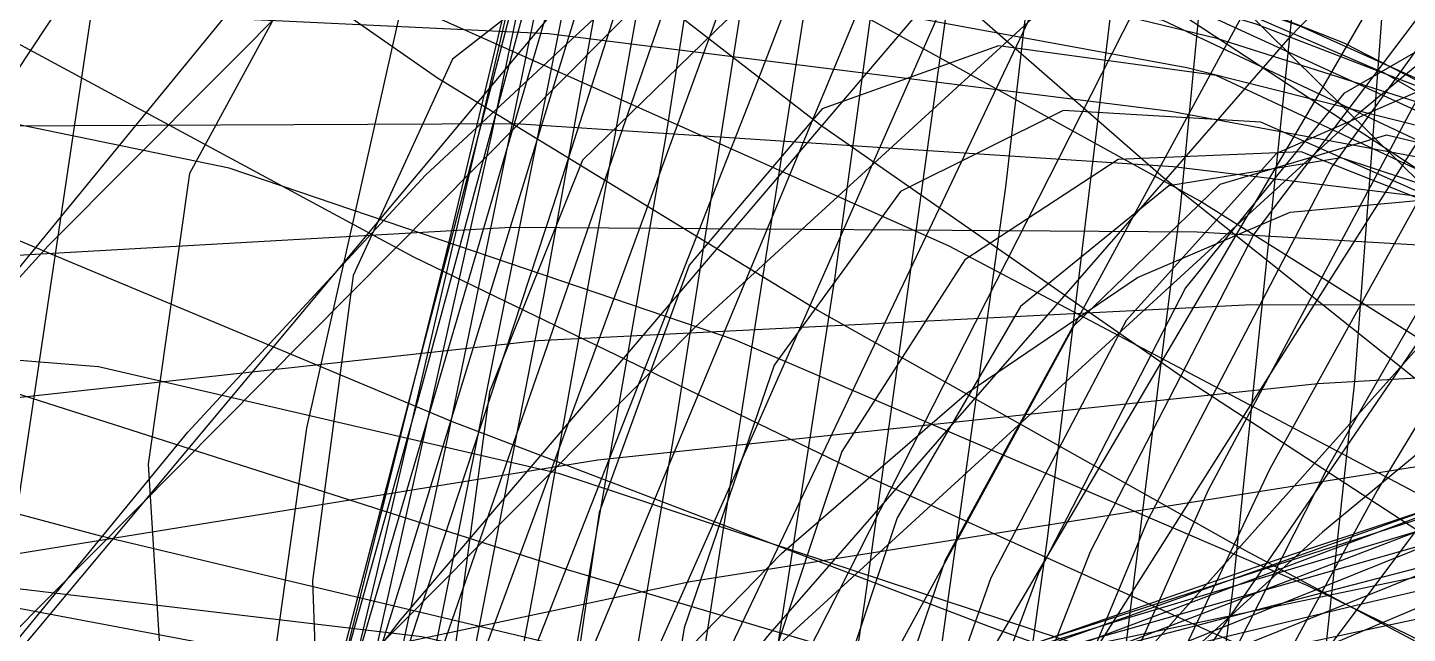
# Model space of a CAD drawing. Header units: metres. Extents: x 6 to 209, y 2 to 206.
# Drawn here: x 81.57 to 96.81, y 127.61 to 134.31 of the extents above; entities that cross this region are included whole.
import ezdxf

# ---------------------------------------------------------------- set-up
doc = ezdxf.new("R2010")
doc.units = ezdxf.units.M

msp = doc.modelspace()

# ---------------------------------------------------------------- linework, layer by layer
for points in [[(49.877, 179.262), (59.5963, 186.5542), (69.2255, 193.0405), (78.4413, 198.4687), (86.9445, 202.6122), (94.471, 205.2783), (100.8001, 206.3159), (105.7626, 205.6207), (109.2457, 203.1402), (111.1968, 198.8757), (111.6242, 192.8837), (110.5969, 185.274), (108.2405, 176.2073), (104.7324, 165.8906), (100.2946, 154.5702), (95.1848, 142.5249), (89.6866, 130.0566), (84.0981, 117.4809), (78.721, 105.1173), (73.8483, 93.2786)], [(48.7632, 177.8421), (58.6249, 185.1089), (68.4924, 191.6599), (78.0298, 197.2441), (86.9223, 201.6324), (94.8874, 204.6264), (101.6842, 206.065), (107.1218, 205.8318), (111.0655, 203.8587), (113.4415, 200.1299), (114.238, 194.6828), (113.5059, 187.6078), (111.3556, 179.0458), (107.9527, 169.1845), (103.5112, 158.2525), (98.2849, 146.5128), (92.5579, 134.254), (86.6333, 121.7817), (80.8216, 109.4084), (75.429, 97.444)], [(51.4634, 180.1982), (60.9198, 187.3876), (70.1968, 193.6878), (78.9875, 198.8504), (87.012, 202.6555), (94.0271, 204.9207), (99.8346, 205.5076), (104.2881, 204.3273), (107.2968, 201.3443), (108.829, 196.5782), (108.9121, 190.104), (107.6305, 182.0504), (105.1225, 172.5958), (101.5741, 161.9632), (97.2114, 150.4131), (92.2919, 138.2358), (87.0946, 125.7415), (81.9085, 113.2507), (77.0222, 101.0841)], [(48.2043, 176.0022), (58.0793, 183.1139), (68.0593, 189.6029), (77.8005, 195.2242), (86.9764, 199.7513), (95.2897, 202.9839), (102.482, 204.7555), (108.3429, 204.9404), (112.7171, 203.458), (115.5095, 200.2766), (116.6877, 195.4156), (116.283, 188.9455), (114.3883, 180.9862), (111.1543, 171.7042), (106.7832, 161.3073), (101.5212, 150.0388), (95.6482, 138.1694), (89.4677, 125.9896), (83.2952, 113.8), (77.4455, 101.9018)], [(44.3843, 172.9465), (53.4243, 180.6119), (62.5118, 187.5792), (71.3399, 193.5843), (79.6212, 198.3867), (87.0976, 201.7777), (93.549, 203.5883), (98.8008, 203.6958), (102.7294, 202.0283), (105.2662, 198.5683), (106.3989, 193.3538), (106.1718, 186.4778), (104.6828, 178.0854), (102.0796, 168.3704), (98.5532, 157.5683), (94.3303, 145.9498), (89.6645, 133.8118), (84.826, 121.4679), (80.0915, 109.2384), (75.7332, 97.4398)], [(48.2602, 173.8238), (58.0175, 180.6569), (67.9787, 186.9592), (77.7969, 192.4966), (87.1389, 197.0496), (95.6962, 200.4208), (103.1968, 202.4427), (109.4134, 202.9838), (114.1721, 201.9542), (117.3574, 199.3089), (118.9166, 195.0508), (118.8604, 189.231), (117.2624, 181.9484), (114.256, 173.3467), (110.0284, 163.6109), (104.8139, 152.9613), (98.8843, 141.6474), (92.539, 129.94), (86.0933, 118.1225), (79.8665, 106.4826), (74.1695, 95.3027)], [(46.9802, 173.0868), (55.6532, 180.4955), (64.2852, 187.1367), (72.5889, 192.7556), (80.2988, 197.1233), (87.1803, 200.0454), (93.0374, 201.369), (97.7192, 200.9889), (101.1249, 198.8515), (103.2065, 194.9576), (103.9699, 189.3625), (103.4737, 182.1756), (101.8267, 173.5566), (99.1829, 163.7109), (95.7349, 152.8833), (91.7067, 141.3501), (87.3443, 129.4103), (82.9066, 117.3761), (78.6546, 105.5627), (74.8417, 94.2778)], [(48.9636, 171.3978), (58.4769, 177.8421), (68.289, 183.8423), (78.0551, 189.1796), (87.4398, 193.6459), (96.1286, 197.0512), (103.8392, 199.231), (110.3312, 200.0526), (115.4145, 199.4198), (118.9552, 197.2775), (120.8808, 193.6143), (121.1816, 188.4636), (119.9109, 181.9035), (117.1825, 174.0551), (113.1661, 165.0788), (108.0807, 155.1706), (102.1859, 144.5553), (95.7724, 133.4805), (89.1509, 122.2085), (82.6401, 111.0085), (76.5547, 100.1478)], [(49.8107, 172.8174), (58.0427, 179.8755), (66.1554, 186.1074), (73.8832, 191.2708), (80.9837, 195.1517), (87.2466, 197.5722), (92.5001, 198.3974), (96.6166, 197.5407), (99.517, 194.9668), (101.1723, 190.6941), (101.6043, 184.7945), (100.8838, 177.3913), (99.1274, 168.6561), (96.4925, 158.8028), (93.1705, 148.0816), (89.3796, 136.7704), (85.3557, 125.1662), (81.3434, 113.5752), (77.5863, 102.3033)], [(50.317, 168.8171), (59.4708, 174.7815), (69.0111, 180.3802), (78.6, 185.4128), (87.9047, 189.6866), (96.6093, 193.0233), (104.4259, 195.2654), (111.1044, 196.2827), (116.4417, 195.9768), (120.2881, 194.2857), (122.5527, 191.1866), (123.2059, 186.6971), (122.2805, 180.8764), (119.8697, 173.823), (116.1234, 165.6734), (111.2425, 156.5974), (105.4709, 146.7938), (99.0867, 136.4843), (92.3912, 125.9068), (85.6979, 115.308), (79.3208, 104.9361), (73.5621, 95.0327)], [(45.0834, 164.9166), (52.7511, 172.1771), (60.4919, 178.8136), (68.0463, 184.5767), (75.1713, 189.2392), (81.6484, 192.604), (87.2912, 194.5114), (91.9515, 194.8454), (95.524, 193.538), (97.9495, 190.5719), (99.2162, 185.9821), (99.3595, 179.855), (98.4597, 172.3259), (96.6388, 163.5751), (94.0548, 153.8222), (90.8955, 143.319), (87.3708, 132.3415), (83.7047, 121.1809), (80.1259, 110.1344), (76.8594, 99.4949)], [(44.3765, 160.6321), (52.2918, 166.1702), (60.9871, 171.5871), (70.1465, 176.7053), (79.4433, 181.3459), (88.5522, 185.3346), (97.1602, 188.5079), (104.9781, 190.7193), (111.7504, 191.8446), (117.2644, 191.7871), (121.3573, 190.4811), (123.9222, 187.8956), (124.9109, 184.0355), (124.336, 178.9426), (122.2696, 172.695), (118.8406, 165.4054), (114.2298, 157.218), (108.6623, 148.3046), (102.4002, 138.8595), (95.7315, 129.094), (88.9602, 119.2296), (82.3946, 109.4918), (76.3359, 100.1028)], [(48.461, 164.3908), (55.6884, 171.2344), (62.9124, 177.4032), (69.8943, 182.6628), (76.4138, 186.8024), (82.2757, 189.6432), (87.3169, 191.0444), (91.4115, 190.9088), (94.4746, 189.1866), (96.4652, 185.8777), (97.3863, 181.0319), (97.2847, 174.7482), (96.2479, 167.1717), (94.4009, 158.4887), (91.9004, 148.9216), (88.9284, 138.7209), (85.6853, 128.158), (82.3815, 117.5154), (79.2293, 107.0784), (76.4344, 97.125)], [(45.1382, 156.8096), (51.7531, 163.6868), (58.5278, 170.0835), (65.2333, 175.7634), (71.6518, 180.508), (77.5848, 184.124), (82.8592, 186.4508), (87.3338, 187.3664), (90.9031, 186.792), (93.501, 184.695), (95.1022, 181.091), (95.7226, 176.0432), (95.4181, 169.6612), (94.2815, 162.0975), (92.4388, 153.5426), (90.0439, 144.2191), (87.272, 134.3745), (84.3127, 124.2728), (81.3627, 114.1866), (78.6178, 104.3875), (76.265, 95.1374)], [(47.4984, 158.6178), (54.8299, 163.5364), (62.9884, 168.3636), (71.6763, 172.9465), (80.5821, 177.1291), (89.3918, 180.7576), (97.7997, 183.6861), (105.5195, 185.7819), (112.2943, 186.9303), (117.9054, 187.0394), (122.1802, 186.0436), (124.9981, 183.9067), (126.2944, 180.6237), (126.0626, 176.2221), (124.3541, 170.7615), (121.2762, 164.3326), (116.988, 157.0548), (111.6943, 149.0734), (105.6377, 140.555), (99.0902, 131.6832), (92.3421, 122.6526), (85.6923, 113.6636), (79.4361, 104.9158), (73.8551, 96.6026)], [(48.6199, 156.4197), (54.8656, 162.8931), (61.1974, 168.837), (67.4044, 174.0294), (73.2886, 178.2676), (78.6719, 181.3759), (83.4019, 183.2116), (87.3572, 183.6707), (90.4507, 182.6915), (92.6328, 180.2577), (93.8921, 176.3988), (94.2553, 171.1901), (93.7855, 164.75), (92.5793, 157.2368), (90.7626, 148.8435), (88.4851, 139.7914), (85.9149, 130.3235), (83.2308, 120.6958), (80.6159, 111.1696), (78.25, 102.0024)], [(46.166, 149.6005), (51.8373, 156.0315), (57.7327, 162.1107), (63.6507, 167.6164), (69.397, 172.3406), (74.7919, 176.0964), (79.6758, 178.7243), (83.915, 180.0989), (87.4056, 180.1327), (90.0773, 178.7804), (91.8945, 176.0402), (92.858, 171.9544), (93.0035, 166.6088), (92.3999, 160.1296), (91.1466, 152.6797), (89.3683, 144.4536), (87.211, 135.671), (84.8349, 126.5694), (82.4089, 117.3968), (80.1033, 108.4033), (78.0833, 99.8329)], [(49.3141, 149.6144), (54.7389, 155.7305), (60.3192, 161.4426), (65.8671, 166.5402), (71.2035, 170.8284), (76.1646, 174.1346), (80.6076, 176.3148), (84.415, 177.2593), (87.4987, 176.8961), (89.8025, 175.1947), (91.3038, 172.1667), (92.0133, 167.8663), (91.9747, 162.3887), (91.2618, 155.8673), (89.9759, 148.4691), (88.2409, 140.3901), (86.1986, 131.8479), (84.0026, 123.0756), (81.8124, 114.3134), (79.7871, 105.8013), (78.0786, 97.7707)], [(47.1506, 143.6783), (52.0907, 149.7611), (57.3071, 155.5995), (62.619, 160.9833), (67.8502, 165.7119), (72.8347, 169.6023), (77.4229, 172.4947), (81.4861, 174.2593), (84.9214, 174.8004), (87.6543, 174.0607), (89.6411, 172.0231), (90.8702, 168.7118), (91.3615, 164.1922), (91.1655, 158.5687), (90.3607, 151.9815), (89.05, 144.6022), (87.3567, 136.6283), (85.4192, 128.2767), (83.3855, 119.7767), (81.407, 111.3621), (79.6329, 103.2642)], [(49.6633, 144.1963), (54.5024, 150.1033), (59.5562, 155.7083), (64.6523, 160.8075), (69.624, 165.2087), (74.3165, 168.739), (78.5922, 171.2503), (82.3349, 172.6253), (85.4539, 172.7816), (87.8868, 171.6749), (89.6011, 169.3012), (90.595, 165.6967), (90.8967, 160.9378), (90.5633, 155.1382), (89.6774, 148.4453), (88.3443, 141.0361), (86.6871, 133.1107), (84.8417, 124.8864), (82.9517, 116.5902), (81.1619, 108.4514), (79.6133, 100.6941)], [(47.3557, 138.9786), (51.8082, 144.9105), (56.5882, 150.6876), (61.5276, 156.1037), (66.4605, 160.96), (71.2281, 165.0713), (75.685, 168.2732), (79.7036, 170.4281), (83.1783, 171.4301), (86.0296, 171.2089), (88.2055, 169.733), (89.6837, 167.0107), (90.4716, 163.0907), (90.6052, 158.0602), (90.1479, 152.0428), (89.1871, 145.1944), (87.8305, 137.6979), (86.2021, 129.7578), (84.4363, 121.5933), (82.6735, 113.4306), (81.0534, 105.4961), (79.7101, 98.0088)], [(49.1636, 139.9419), (53.6516, 145.8479), (58.413, 151.5359), (63.2829, 156.8012), (68.1001, 161.4481), (72.7122, 165.2973), (76.9815, 168.1921), (80.7891, 170.0039), (84.039, 170.6378), (86.6611, 170.0351), (88.6135, 168.1768), (89.8833, 165.0838), (90.4865, 160.8172), (90.4671, 155.4761), (89.8948, 149.1947), (88.8619, 142.1382), (87.4797, 134.4972), (85.8735, 126.4818), (84.1775, 118.3143), (82.5297, 110.2223), (81.0661, 102.4307)], [(49.13, 137.7278), (53.5803, 143.9016), (58.3189, 149.8614), (63.1822, 155.3928), (68.0094, 160.2906), (72.6487, 164.3664), (76.9621, 167.4552), (80.8303, 169.4214), (84.1567, 170.1641), (86.8703, 169.6207), (88.9278, 167.7695), (90.3149, 164.631), (91.0459, 160.2676), (91.1631, 154.7814), (90.7344, 148.3116), (89.8504, 141.03), (88.6204, 133.135), (87.168, 124.8455), (85.6258, 116.3937), (84.1303, 108.0172), (82.816, 99.9513)], [(50.5105, 139.1887), (55.0996, 145.4362), (59.9279, 151.3948), (64.8311, 156.8483), (69.65, 161.5922), (74.2359, 165.4414), (78.4557, 168.2372), (82.1967, 169.8524), (85.3696, 170.1966), (87.912, 169.2198), (89.7898, 166.9138), (90.9979, 163.3139), (91.5601, 158.4973), (91.5273, 152.581), (90.9754, 145.7184), (90.0019, 138.0942), (88.7216, 129.9181), (87.262, 121.4185), (85.7578, 112.8346), (84.3458, 104.4083), (83.159, 96.3766)], [(50.7283, 141.0973), (55.2826, 147.0102), (60.0596, 152.6389), (64.8963, 157.7788), (69.6353, 162.2369), (74.1295, 165.8385), (78.2475, 168.4339), (81.8784, 169.9035), (84.9346, 170.1626), (87.3553, 169.1646), (89.1078, 166.9028), (90.1882, 163.4114), (90.6212, 158.7645), (90.4588, 153.0736), (89.7773, 146.485), (88.6745, 139.174), (87.2656, 131.3402), (85.678, 123.2003), (84.0464, 114.9813), (82.5074, 106.913), (81.1938, 99.2202)], [(47.7605, 134.2362), (52.1131, 140.6566), (56.819, 146.935), (61.7134, 152.8476), (66.6322, 158.1777), (71.4185, 162.7233), (75.9279, 166.3045), (80.0331, 168.7701), (83.6284, 170.0031), (86.6329, 169.9248), (88.993, 168.4987), (90.6843, 165.7313), (91.7111, 161.6728), (92.1063, 156.4155), (91.9295, 150.0912), (91.2641, 142.8669), (90.2139, 134.9394), (88.8984, 126.5287), (87.448, 117.871), (85.999, 109.2111), (84.6871, 100.7934)], [(47.8556, 136.3511), (52.1612, 142.4312), (56.8033, 148.3686), (61.619, 153.9516), (66.4467, 158.9753), (71.1316, 163.2487), (75.5312, 166.6019), (79.5205, 168.8918), (82.9955, 170.0081), (85.877, 169.8766), (88.1128, 168.4628), (89.6794, 165.7734), (90.5821, 161.8563), (90.8542, 156.7991), (90.5557, 150.7271), (89.7699, 143.7988), (88.6005, 136.2012), (87.1666, 128.1432), (85.5985, 119.8492), (84.0317, 111.5517), (82.6018, 103.4831)], [(49.5483, 135.5672), (54.0319, 142.0305), (58.8165, 148.2759), (63.7369, 154.0788), (68.6312, 159.2244), (73.3463, 163.5155), (77.7431, 166.7796), (81.7013, 168.875), (85.1234, 169.6963), (87.9376, 169.1783), (90.0999, 167.2988), (91.5954, 164.0793), (92.438, 159.5853), (92.6696, 153.9238), (92.3576, 147.2403), (91.5923, 139.7143), (90.4826, 131.5528), (89.1517, 122.9843), (87.7318, 114.2506), (86.3586, 105.5991), (85.1662, 97.2746)], [(47.6127, 130.2767), (51.7683, 136.7674), (56.3323, 143.1919), (61.142, 149.323), (66.0342, 154.9384), (70.8509, 159.8282), (75.4444, 163.8026), (79.6829, 166.6988), (83.4543, 168.387), (86.6704, 168.7753), (89.2691, 167.8128), (91.2165, 165.4924), (92.5075, 161.8509), (93.1652, 156.9682), (93.2396, 150.9651), (92.8054, 143.9993), (91.9583, 136.2602), (90.8109, 127.963), (89.4885, 119.3413), (88.123, 110.6395), (86.8485, 102.1046)], [(50.2353, 131.2954), (54.466, 137.725), (59.046, 144.0139), (63.8149, 149.9378), (68.6137, 155.28), (73.2903, 159.8386), (77.7046, 163.4345), (81.7335, 165.9172), (85.2748, 167.1708), (88.2505, 167.1181), (90.609, 165.7237), (92.3264, 162.9955), (93.4073, 158.9851), (93.8833, 153.7856), (93.8117, 147.5298), (93.2729, 140.3849), (92.3664, 132.5475), (91.2069, 124.2375), (89.9193, 115.6899), (88.6339, 107.1478), (87.4804, 98.854)], [(130.6572, 103.0721), (133.9563, 115.4328), (136.6947, 126.9842), (138.6619, 137.4227), (139.6786, 146.4812), (139.6038, 153.9376), (138.3407, 159.6221), (135.8411, 163.422), (132.1075, 165.2847), (127.1943, 165.2194), (121.2062, 163.2954), (114.2952, 159.6391), (106.6554, 154.4295), (98.517, 147.8905), (90.1382, 140.2834), (81.7962, 131.8968), (73.7778, 123.0363), (66.3691, 114.0139), (59.8454, 105.1364), (54.4613, 96.6953)], [(49.622, 125.8125), (53.4148, 132.0641), (57.6487, 138.3237), (62.1703, 144.3718), (66.8239, 149.9908), (71.4573, 154.9731), (75.9266, 159.1288), (80.1012, 162.2918), (83.8686, 164.3265), (87.1375, 165.1327), (89.8408, 164.649), (91.9379, 162.8555), (93.4149, 159.7751), (94.2853, 155.4723), (94.5883, 150.0521), (94.3871, 143.656), (93.7659, 136.4578), (92.8261, 128.6576), (91.6823, 120.4757), (90.457, 112.1446), (89.2762, 103.9016)], [(126.2418, 97.9956), (128.5128, 110.0191), (130.4584, 121.4975), (131.8938, 132.1118), (132.6542, 141.571), (132.6025, 149.6221), (131.6341, 156.0579), (129.6826, 160.7242), (126.7226, 163.5242), (122.7716, 164.4218), (117.8903, 163.4419), (112.1813, 160.6695), (105.786, 156.246), (98.8802, 150.3641), (91.6687, 143.2603), (84.378, 135.2066), (77.249, 126.5007), (70.5284, 117.4552), (64.46, 108.3863), (59.2762, 99.6033)], [(50.0772, 120.5424), (53.3454, 126.4372), (57.1293, 132.4772), (61.2866, 138.4534), (65.6694, 144.1545), (70.1296, 149.3735), (74.5238, 153.9162), (78.7188, 157.607), (82.5954, 160.2963), (86.0529, 161.8651), (89.0119, 162.2299), (91.417, 161.3457), (93.2381, 159.2079), (94.471, 155.8527), (95.1371, 151.356), (95.2818, 145.8314), (94.9723, 139.4262), (94.2947, 132.3167), (93.3502, 124.7025), (92.2506, 116.7995), (91.1139, 108.8332), (90.0593, 101.0309)], [(128.0578, 93.8263), (131.6411, 105.9996), (134.8238, 117.6071), (137.3842, 128.342), (139.1253, 137.9265), (139.8832, 146.1205), (139.5334, 152.7292), (137.9964, 157.609), (135.2409, 160.672), (131.2862, 161.888), (126.2015, 161.285), (120.1043, 158.9471), (113.1571, 155.0118), (105.5613, 149.6635), (97.5514, 143.1273), (89.3859, 135.6602), (81.3392, 127.5421), (73.6915, 119.0656), (66.7189, 110.5253), (60.684, 102.208)], [(124.8635, 94.3016), (126.9708, 105.7069), (128.8372, 116.7066), (130.2863, 126.9928), (131.1586, 136.2807), (131.3174, 144.3182), (130.6549, 150.894), (129.0974, 155.8446), (126.6081, 159.0594), (123.1899, 160.4844), (118.8862, 160.1233), (113.7793, 158.0371), (107.9894, 154.3418), (101.67, 149.2033), (95.0035, 142.832), (88.195, 135.4749), (81.4653, 127.4062), (75.0436, 118.9181), (69.1591, 110.3102), (64.0332, 101.8787)], [(49.6898, 110.7714), (51.6898, 115.7081), (54.3735, 121.086), (57.6259, 126.7267), (61.319, 132.4379), (65.3168, 138.0204), (69.4796, 143.2749), (73.6692, 148.0095), (77.754, 152.0459), (81.6129, 155.2266), (85.1397, 157.4198), (88.2465, 158.5248), (90.8667, 158.4754), (92.9562, 157.2426), (94.4954, 154.8358), (95.4886, 151.3026), (95.9637, 146.7278), (95.9706, 141.2301), (95.5785, 134.9588), (94.8732, 128.0883), (93.953, 120.813), (92.9249, 113.3401), (91.8998, 105.8833), (90.9883, 98.6553)], [(128.9832, 96.9794), (132.4735, 108.3842), (135.499, 119.1542), (137.851, 129.0088), (139.3478, 137.6973), (139.842, 145.0073), (139.2263, 150.7713), (137.4386, 154.8712), (134.4641, 157.2423), (130.3373, 157.8744), (125.1407, 156.8118), (119.0029, 154.1505), (112.0939, 150.0347), (104.62, 144.6512), (96.8165, 138.222), (88.9397, 130.9963), (81.2576, 123.2417), (74.0411, 115.2343), (67.5539, 107.2489), (62.0432, 99.5495)], [(125.4774, 101.7704), (127.2312, 112.1527), (128.6553, 121.967), (129.5974, 130.9394), (129.9243, 138.8233), (129.5278, 145.4077), (128.329, 150.5239), (126.2827, 154.0514), (123.3793, 155.9212), (119.6461, 156.1183), (115.1472, 154.6813), (109.9818, 151.7013), (104.2816, 147.3179), (98.2063, 141.7142), (91.9385, 135.1101), (85.6777, 127.7541), (79.6336, 119.9151), (74.0183, 111.8718), (69.0396, 103.9035)], [(81.0766, 149.3452), (84.5471, 151.991), (87.6828, 153.6875), (90.4094, 154.3526), (92.6727, 153.9373), (94.44, 152.4275), (95.7009, 149.8446), (96.467, 146.2454), (96.7713, 141.7197), (96.6658, 136.3879), (96.2198, 130.3968), (95.5162, 123.9147), (94.6483, 117.1261), (93.7158, 110.2251), (92.8205, 103.409)], [(129.7803, 99.6472), (133.1381, 110.2218), (135.9759, 120.1107), (138.0994, 129.0603), (139.3433, 136.8477), (139.5769, 143.2878), (138.7105, 148.239), (136.6984, 151.6074), (133.5418, 153.3493), (129.2888, 153.4721), (124.0336, 152.033), (117.9132, 149.137), (111.1034, 144.9318), (103.8125, 139.6029), (96.2743, 133.3663), (88.7399, 126.4603), (81.4692, 119.1375), (74.7214, 111.6554), (68.7457, 104.2672)], [(124.0468, 98.329), (125.6631, 107.988), (127.0295, 117.2147), (128.0029, 125.75), (128.456, 133.3567), (128.2822, 139.8281), (127.4005, 144.9947), (125.7593, 148.7294), (123.3389, 150.952), (120.1528, 151.6312), (116.2483, 150.786), (111.7056, 148.484), (106.635, 144.8392), (101.174, 140.0077), (95.4828, 134.1817), (89.7391, 127.5828), (84.1316, 120.4541), (78.8541, 113.0512), (74.0983, 105.6332), (70.0473, 98.4538)], [(130.4356, 101.8317), (133.6329, 111.5545), (136.2635, 120.5575), (138.1486, 128.6139), (139.1391, 135.5278), (139.1214, 141.1401), (138.0224, 145.3336), (135.8125, 148.0362), (132.507, 149.2227), (128.1664, 148.9153), (122.8948, 147.1815), (116.8358, 144.1318), (110.1688, 139.9149), (103.102, 134.7123), (95.866, 128.7313), (88.705, 122.1975), (81.8687, 115.3468), (75.6036, 108.4167), (70.1436, 101.6385)], [(122.8349, 110.5052), (119.2465, 113.5407), (115.2208, 116.7026), (110.9105, 119.9412), (106.4783, 123.2055), (102.0918, 126.4442), (97.9166, 129.6075), (94.1111, 132.6475), (90.8202, 135.5201), (88.1705, 138.1853), (86.2653, 140.6086), (85.1814, 142.7612), (84.9655, 144.6209), (85.6333, 146.1717), (87.1681, 147.4047), (89.5219, 148.3173), (92.6167, 148.9131), (96.3472, 149.2015), (100.5845, 149.1968), (105.1809, 148.9178), (109.9747, 148.3865), (114.796, 147.6276), (119.4729, 146.6672), (123.8377, 145.5322)], [(127.4821, 103.3693), (122.838, 111.5493), (118.2129, 119.5377), (113.66, 127.0453), (109.232, 133.8), (104.98, 139.5558), (100.9527, 144.1022), (97.1955, 147.2711), (93.7497, 148.9435), (90.6518, 149.0536), (87.9329, 147.5911), (85.6185, 144.602), (83.7276, 140.1866), (82.2733, 134.4968), (81.2621, 127.73), (80.6946, 120.1228), (80.5652, 111.9426), (80.8629, 103.4777)], [(124.0167, 107.8988), (120.8804, 111.1176), (117.2783, 114.5136), (113.353, 118.0264), (109.2585, 121.5933), (105.1554, 125.1503), (101.2041, 128.6344), (97.56, 131.9852), (94.3669, 135.1459), (91.7526, 138.0655), (89.8235, 140.6996), (88.6612, 143.0113), (88.3194, 144.9725), (88.8217, 146.5637), (90.1608, 147.7747), (92.2985, 148.6042), (95.1671, 149.0595), (98.6718, 149.156), (102.6937, 148.9161), (107.0942, 148.3684), (111.7198, 147.5462), (116.4075, 146.4863), (120.9905, 145.2277), (125.3044, 143.81)], [(128.7212, 99.9084), (124.6321, 107.8821), (120.5396, 115.7682), (116.4828, 123.2862), (112.5011, 130.1683), (108.6335, 136.1686), (104.9183, 141.072), (101.3926, 144.7022), (98.0918, 146.9276), (95.0489, 147.6662), (92.2943, 146.8886), (89.8551, 144.6193), (87.755, 140.9357), (86.0139, 135.9657), (84.6475, 129.8829), (83.6673, 122.9009), (83.0803, 115.2656), (82.8892, 107.2466), (83.0924, 99.1278)], [(122.6847, 95.4599), (124.1475, 104.3256), (125.4307, 112.8815), (126.4022, 120.8857), (126.942, 128.1143), (126.9475, 134.3681), (126.3377, 139.4801), (125.0568, 143.3206), (123.0773, 145.8011), (120.4015, 146.8778), (117.0618, 146.5522), (113.1208, 144.8711), (108.6695, 141.9245), (103.8241, 137.8425), (98.7231, 132.7902), (93.5222, 126.962), (88.3893, 120.5741), (83.4988, 113.8576), (79.0254, 107.0493), (75.1378, 100.3842)], [(124.8992, 100.3019), (124.8303, 107.9802), (124.4097, 115.5728), (123.6442, 122.8105), (122.543, 129.4359), (121.1176, 135.2128), (119.3812, 139.9347), (117.349, 143.4317), (115.038, 145.5772), (112.4669, 146.2922), (109.6559, 145.5482), (106.6268, 143.3683), (103.4029, 139.8266), (100.0089, 135.0456), (96.4711, 129.1918), (92.817, 122.4703), (89.0754, 115.1171), (85.2764, 107.3913), (81.4509, 99.5654)], [(122.9328, 98.8898), (122.6765, 106.1149), (122.0862, 113.3313), (121.1782, 120.2831), (119.971, 126.723), (118.4843, 132.4204), (116.7386, 137.1704), (114.755, 140.8008), (112.5545, 143.1784), (110.158, 144.2136), (107.5859, 143.864), (104.8579, 142.1358), (101.9934, 139.0839), (99.011, 134.8099), (95.9289, 129.4588), (92.7651, 123.2139), (89.5374, 116.2902), (86.2637, 108.9275), (82.9624, 101.3813)], [(135.3879, 102.5711), (127.7304, 108.7248), (119.9592, 115.0415), (112.2409, 121.2488), (104.7411, 127.0788), (97.6192, 132.2777), (91.0241, 136.6157), (85.0892, 139.8952), (79.9294, 141.958), (75.6368, 142.6918), (72.279, 142.0338), (69.8971, 139.9738), (68.5046, 136.5542), (68.0881, 131.8693), (68.6076, 126.0618), (69.999, 119.3179), (72.1762, 111.861), (75.0345, 103.9437)], [(131.1793, 102.9457), (130.0006, 105.1158), (127.9521, 107.5059), (125.1103, 110.0861), (121.5803, 112.8237), (117.4917, 115.6827), (112.9944, 118.6255), (108.2527, 121.6131), (103.44, 124.6061), (98.7324, 127.5657), (94.3023, 130.4544), (90.3122, 133.2363), (86.9093, 135.8785), (84.2195, 138.351), (82.3437, 140.6276), (81.3535, 142.6861)], [(121.1915, 97.6092), (120.7696, 104.3683), (120.025, 111.1863), (118.9827, 117.8219), (117.6696, 124.0387), (116.1134, 129.6139), (114.3418, 134.3462), (112.3819, 138.063), (110.2595, 140.6267), (107.9983, 141.9394), (105.6202, 141.9468), (103.1443, 140.6402), (100.5875, 138.0571), (97.9639, 134.2794), (95.2858, 129.4316), (92.5631, 123.6758), (89.8046, 117.2063), (87.0177, 110.2431), (84.2095, 103.0237)], [(119.1943, 102.7594), (118.3093, 109.181), (117.1393, 115.493), (115.7192, 121.471), (114.0842, 126.9005), (112.2691, 131.585), (110.3072, 135.353), (108.2293, 138.0642), (106.0632, 139.6142), (103.8327, 139.939), (101.5579, 139.0167), (99.2544, 136.869), (96.9337, 133.5605), (94.6032, 129.1961), (92.267, 123.9182), (89.9262, 117.9012), (87.5793, 111.3459), (85.2239, 104.4721), (82.8567, 97.5116)], [(145.7762, 139.1963), (140.2735, 139.6505), (133.37, 139.0317), (125.2276, 137.446), (116.0475, 135.0377), (106.0641, 131.9833), (95.5374, 128.484), (84.7443, 124.7585), (73.9699, 121.0336), (63.4983, 117.5358), (53.6032, 114.4822), (44.5392, 112.0724)], [(145.8473, 139.6361), (139.0654, 139.4683), (130.901, 138.265), (121.5547, 136.1617), (111.2647, 133.329), (100.2996, 129.966), (88.9493, 126.2926), (77.5155, 122.5404), (66.3024, 118.9436), (55.6064, 115.73), (45.7067, 113.1121)], [(139.6894, 100.9749), (132.1611, 106.2548), (124.4015, 111.85), (116.5836, 117.5095), (108.8824, 122.9805), (101.4699, 128.0175), (94.5096, 132.3917), (88.152, 135.8996), (82.5295, 138.3702), (77.7532, 139.6719), (73.909, 139.7174), (71.0556, 138.4666), (69.2233, 135.929), (68.4128, 132.1632), (68.5963, 127.275), (69.7189, 121.4142), (71.7003, 114.7689), (74.4389, 107.5594), (77.8148, 100.0302)], [(144.7494, 139.475), (136.6686, 138.7137), (127.2589, 136.9834), (116.7595, 134.4464), (105.4447, 131.2966), (93.6151, 127.752), (81.5871, 124.0458), (69.6834, 120.4173), (58.2222, 117.1023), (47.5065, 114.3242)], [(144.755, 138.1988), (140.4701, 139.2742), (134.7958, 139.2659), (127.8566, 138.2501), (119.8173, 136.3427), (110.8776, 133.6948), (101.2657, 130.4858), (91.2313, 126.9168), (81.037, 123.2027), (70.9502, 119.5634), (61.2344, 116.2158), (52.1406, 113.3645), (43.8993, 111.1948)], [(143.0443, 136.7158), (139.887, 138.3898), (135.3744, 138.9927), (129.5966, 138.5711), (122.6832, 137.2121), (114.7999, 135.0396), (106.1433, 132.2091), (96.9342, 128.9012), (87.411, 125.3151), (77.8216, 121.6602), (68.4156, 118.1482), (59.4365, 114.9849), (51.1134, 112.3621)], [(142.3326, 138.7131), (132.9858, 137.421), (122.4021, 135.2549), (110.8583, 132.4002), (98.6619, 129.0696), (86.1414, 125.4943), (73.6354, 121.9149), (61.4815, 118.5723), (50.0054, 115.6973)], [(141.923, 113.9915), (137.6692, 116.1358), (132.1799, 118.0873), (125.6202, 119.8619), (118.1918, 121.4863), (110.1269, 122.9958), (101.6797, 124.4325), (93.1182, 125.8428), (84.7145, 127.2755), (76.7357, 128.7783), (69.4348, 130.396), (63.0417, 132.1676), (57.7553, 134.1241), (53.7369, 136.2866), (51.1044, 138.6644)], [(132.8298, 103.1583), (132.0829, 105.2026), (130.3748, 107.4243), (127.7654, 109.8), (124.3466, 112.3046), (120.2392, 114.9119), (115.5885, 117.5945), (110.5593, 120.325), (105.3299, 123.0756), (100.0859, 125.8191), (95.0139, 128.5292), (90.2944, 131.1801), (86.0954, 133.748), (82.567, 136.21), (79.8353, 138.5452)], [(128.1095, 103.6599), (132.8095, 110.2803), (136.6682, 116.5675), (139.5243, 122.3227), (141.2448, 127.373), (141.7297, 131.5772), (140.916, 134.8306), (138.7803, 137.068), (135.34, 138.2658), (130.653, 138.4419), (124.8164, 137.655), (117.9635, 136.0013), (110.2599, 133.6112), (101.8978, 130.643), (93.0904, 127.2777), (84.0647, 123.7111), (75.0544, 120.1465), (66.2923, 116.7867), (58.0029, 113.8263), (50.395, 111.4439)], [(80.7006, 126.6235), (83.3389, 129.8378), (85.9618, 132.6757), (88.4897, 135.0299), (90.8509, 136.8081), (92.9842, 137.936), (94.8404, 138.3601), (96.3842, 138.0497), (97.5946, 136.9981), (98.4658, 135.2225), (99.0066, 132.7641), (99.24, 129.6863), (99.2016, 126.0728), (98.938, 122.0245), (98.5049, 117.6566), (97.9644, 113.0942), (97.3827, 108.4685), (96.8268, 103.912)], [(147.6795, 138.2015), (138.5386, 137.4029), (128.0175, 135.6776), (116.3914, 133.1989), (103.971, 130.1703), (91.0928, 126.817), (78.1077, 123.3772), (65.3699, 120.0924), (53.2248, 117.1976), (41.9981, 114.9123)], [(122.8282, 100.4642), (127.6573, 106.9165), (131.8038, 113.1808), (135.1022, 119.0528), (137.4094, 124.349), (138.6106, 128.9128), (138.6234, 132.62), (137.401, 135.3823), (134.9342, 137.1504), (131.2522, 137.9153), (126.4221, 137.7079), (120.547, 136.5972), (113.7629, 134.688), (106.2343, 132.1155), (98.1496, 129.0408), (89.7142, 125.6441), (81.1449, 122.1178), (72.662, 118.6588), (64.4831, 115.4615), (56.8156, 112.7093), (49.8502, 110.5686)], [(118.0239, 101.2956), (117.0088, 107.3433), (115.7146, 113.3455), (114.1832, 119.0891), (112.4574, 124.3682), (110.5788, 128.9915), (108.5873, 132.7894), (106.5191, 135.6199), (104.4065, 137.3736), (102.2767, 137.9782), (100.1513, 137.4005), (98.0462, 135.6484), (95.9713, 132.7705), (93.9311, 128.8546), (91.9249, 124.0246), (89.9478, 118.4366), (87.9911, 112.2734), (86.0436, 105.7381), (84.0929, 99.0474)], [(123.0151, 103.5315), (127.372, 109.7213), (131.0245, 115.657), (133.8227, 121.147), (135.6397, 126.0218), (136.3767, 130.14), (135.9668, 133.3925), (134.3773, 135.7063), (131.6115, 137.0469), (127.7094, 137.4184), (122.7458, 136.8635), (116.8291, 135.4613), (110.0977, 133.3237), (102.7156, 130.591), (94.8673, 127.4266), (86.752, 124.01), (78.5771, 120.5306), (70.5517, 117.1798), (62.8799, 114.1436), (55.7541, 111.596), (49.3493, 109.6916)], [(143.7116, 136.8766), (133.4134, 135.6505), (121.8703, 133.621), (109.3919, 130.9788), (96.318, 127.9392), (83.0076, 124.7332), (69.827, 121.5988), (57.1383, 118.7708), (45.2864, 116.472)], [(118.9253, 100.0799), (123.4384, 106.1604), (127.3803, 112.1227), (130.5956, 117.7692), (132.948, 122.9196), (134.3248, 127.4171), (134.6412, 131.1336), (133.8439, 133.9741), (131.9127, 135.8795), (128.8626, 136.8287), (124.7426, 136.8385), (119.6354, 135.9627), (113.6545, 134.2896), (106.9407, 131.9386), (99.6582, 129.0552), (91.9888, 125.8053), (84.1268, 122.3687), (76.2722, 118.9323), (68.6246, 115.6829), (61.3768, 112.7998), (54.7087, 110.4482), (48.7817, 108.7724)], [(143.5278, 100.5294), (136.3019, 104.8379), (128.724, 109.5808), (120.9685, 114.5338), (113.2156, 119.4656), (105.6459, 124.1462), (98.4345, 128.3553), (91.7462, 131.8912), (85.7298, 134.5778), (80.5137, 136.2714), (76.2027, 136.8664), (72.8739, 136.2992), (70.5756, 134.5505), (69.3255, 131.6469), (69.1108, 127.6595), (69.8891, 122.7019), (71.5904, 116.9264), (74.1197, 110.5187), (77.3609, 103.6914)], [(141.1119, 100.8035), (138.2998, 104.5334), (134.5053, 108.5591), (129.8833, 112.7673), (124.6125, 117.031), (118.8897, 121.2132), (112.9218, 125.1722), (106.9188, 128.7664), (101.0866, 131.8594), (95.6193, 134.3248), (90.6927, 136.051), (86.4583, 136.9454), (83.038, 136.9381), (80.5202, 135.9846), (78.9569, 134.0679), (78.3626, 131.1998), (78.7136, 127.4208), (79.9498, 122.7993), (81.9772, 117.43), (84.6717, 111.4311), (87.8839, 104.9407), (91.445, 98.1128)], [(143.6141, 103.0703), (140.7937, 106.581), (136.8887, 110.3469), (132.0577, 114.269), (126.487, 118.2352), (120.3848, 122.1232), (113.9726, 125.8051), (107.4783, 129.1519), (101.1273, 132.0378), (95.1349, 134.3451), (89.6988, 135.9684), (84.9919, 136.8182), (81.1569, 136.8253), (78.3011, 135.9428), (76.493, 134.1487), (75.7603, 131.4473), (76.0891, 127.8693), (77.4252, 123.4716), (79.6759, 118.3359), (82.7142, 112.5666), (86.3836, 106.2878), (90.504, 99.6397)], [(135.5717, 102.8353), (131.9387, 107.0919), (127.5744, 111.5422), (122.6476, 116.0459), (117.3415, 120.4541), (111.8467, 124.6141), (106.3542, 128.375), (101.0494, 131.5928), (96.105, 134.1361), (91.675, 135.8908), (87.8901, 136.7639), (84.8526, 136.6881), (82.6336, 135.6234), (81.2707, 133.5601), (80.7671, 130.5187), (81.0919, 126.5502), (82.1818, 121.7347), (83.9438, 116.1793), (86.2591, 110.0145), (88.9879, 103.3906)], [(147.2136, 102.6044), (145.7449, 105.6293), (142.9724, 108.9203), (139.0171, 112.4089), (134.0381, 116.0117), (128.2267, 119.6326), (121.7996, 123.1661), (114.991, 126.5007), (108.0438, 129.5229), (101.2018, 132.1209), (94.7002, 134.189), (88.7579, 135.6312), (83.5695, 136.3652), (79.2988, 136.3251), (76.0732, 135.4647), (73.9791, 133.7596), (73.0595, 131.2081), (73.3129, 127.8326), (74.6931, 123.6791), (77.1119, 118.8162), (80.4421, 113.3338), (84.5229, 107.3406), (89.1655, 100.9608)], [(132.7019, 101.5187), (129.27, 105.9699), (125.198, 110.6121), (120.6429, 115.2944), (115.7731, 119.8584), (110.7615, 124.1433), (105.7801, 127.9921), (100.9935, 131.2569), (96.5532, 133.8044), (92.5928, 135.5206), (89.223, 136.3156), (86.5283, 136.1265), (84.5645, 134.9205), (83.3568, 132.696), (82.8995, 129.4834), (83.1568, 125.3444), (84.0645, 120.3703), (85.5328, 114.6793), (87.4502, 108.4129), (89.6879, 101.7315)], [(117.3175, 99.9763), (116.1779, 105.6885), (114.7579, 111.4113), (113.1065, 116.942), (111.2735, 122.0826), (109.3079, 126.647), (107.2561, 130.4674), (105.1607, 133.4008), (103.0589, 135.3336), (100.982, 136.1861), (98.9544, 135.9155), (96.9933, 134.5175), (95.1084, 132.0265), (93.3024, 128.5147), (91.5713, 124.0898), (89.9053, 118.8912), (88.2894, 113.0855), (86.7053, 106.8605), (85.1322, 100.419)], [(148.3059, 135.8159), (138.3948, 135.1299), (127.1097, 133.6092), (114.7539, 131.4278), (101.6655, 128.787), (88.2066, 125.9068), (74.7513, 123.0168), (61.6731, 120.3472), (49.3328, 118.1194)], [(129.7895, 100.5915), (126.5862, 105.1982), (122.8263, 109.9817), (118.6543, 114.7828), (114.2229, 119.4362), (109.6875, 123.7759), (105.2009, 127.6418), (100.9075, 130.8849), (96.9391, 133.3727), (93.4096, 134.9945), (90.412, 135.6652), (88.0149, 135.3288), (86.2606, 133.9605), (85.1643, 131.5682), (84.7137, 128.1924), (84.8702, 123.9053), (85.5707, 118.8087), (86.7302, 113.0307), (88.246, 106.7218), (90.0012, 100.0503)], [(148.5366, 102.7967), (148.7143, 105.4802), (147.436, 108.3843), (144.7699, 111.468), (140.8306, 114.6762), (135.7745, 117.9408), (129.7946, 121.1828), (123.1129, 124.3148), (115.9728, 127.2436), (108.6302, 129.8736), (101.3442, 132.11), (94.3683, 133.8623), (87.9411, 135.0474), (82.278, 135.5929), (77.564, 135.4402), (73.9466, 134.5468), (71.5316, 132.8882), (70.3789, 130.4597), (70.5011, 127.2768), (71.8631, 123.3759), (74.3837, 118.8131), (77.9388, 113.6637), (82.3662, 108.02), (87.4719, 101.9888)], [(126.9366, 100.0416), (123.9765, 104.7673), (120.5345, 109.6465), (116.7418, 114.5138), (112.7356, 119.1993), (108.6541, 123.5346), (104.6316, 127.3587), (100.7938, 130.5239), (97.254, 132.9012), (94.1086, 134.3848), (91.4345, 134.8965), (89.2867, 134.3883), (87.6963, 132.8445), (86.6705, 130.283), (86.1926, 126.7543), (86.2228, 122.3406), (86.7007, 117.1533), (87.5475, 111.3291), (88.6699, 105.026), (89.9637, 98.418)], [(115.8536, 104.2234), (114.3007, 109.7084), (112.5148, 115.0599), (110.5532, 120.0868), (108.4722, 124.6072), (106.3257, 128.4551), (104.1628, 131.4862), (102.027, 133.5831), (99.9545, 134.6596), (97.9734, 134.6641), (96.1033, 133.5812), (94.3549, 131.433), (92.7301, 128.2777), (91.2228, 124.2086), (89.8191, 119.3504), (88.4992, 113.8552), (87.2381, 107.8973), (86.0073, 101.6674)], [(142.2846, 117.0597), (137.2286, 119.984), (131.1618, 122.8307), (124.3084, 125.5313), (116.9171, 128.0121), (109.2533, 130.1974), (101.5886, 132.0114), (94.1918, 133.3813), (87.3192, 134.2401), (81.2054, 134.5286), (76.0553, 134.1984), (72.0368, 133.2138), (69.275, 131.5534), (67.8481, 129.2119), (67.7846, 126.2005), (69.0626, 122.5473), (71.6108, 118.2975), (75.3115, 113.5121), (80.0046, 108.2671), (85.4941, 102.6512)], [(134.6598, 103.1984), (134.4255, 105.2121), (133.1369, 107.3548), (130.8345, 109.6062), (127.5946, 111.9466), (123.5267, 114.3568), (118.7694, 116.8185), (113.4859, 119.3147), (107.8581, 121.8288), (102.0805, 124.3457), (96.353, 126.8509), (90.8738, 129.3307), (85.8329, 131.7719), (81.4051, 134.1616)], [(124.2431, 99.8426), (121.5291, 104.6583), (118.398, 109.5974), (114.9678, 114.4901), (111.3607, 119.164), (107.6985, 123.4498), (104.0984, 127.188), (100.6692, 130.2339), (97.5072, 132.4634), (94.6934, 133.7775), (92.291, 134.1056), (90.3432, 133.4088), (88.8724, 131.6812), (87.8797, 128.9504), (87.3454, 125.277), (87.2305, 120.7528), (87.478, 115.4978), (88.0165, 109.6561), (88.7621, 103.3918)], [(146.7047, 101.2234), (139.9424, 104.5211), (132.71, 108.3353), (125.1786, 112.4725), (117.5291, 116.7275), (109.9461, 120.8914), (102.6128, 124.7591), (95.7046, 128.1376), (89.3841, 130.8526), (83.7956, 132.7559), (79.0613, 133.7306), (75.2768, 133.6955), (72.5091, 132.6087), (70.7941, 130.4692), (70.1365, 127.3171), (70.5094, 123.2326), (71.8562, 118.333), (74.0927, 112.7693), (77.1105, 106.7204), (80.7807, 100.3873)], [(116.0541, 102.951), (114.3556, 108.2447), (112.415, 113.457), (110.2976, 118.4025), (108.0678, 122.9024), (105.7874, 126.7918), (103.5134, 129.9246), (101.2962, 132.1796), (99.178, 133.4643), (97.192, 133.7189), (95.3612, 132.9181), (93.6983, 131.0724), (92.2057, 128.2279), (90.8757, 124.4648), (89.6918, 119.8949), (88.6294, 114.6578), (87.6577, 108.9161), (86.741, 102.8501)], [(121.8029, 99.9603), (119.3281, 104.8485), (116.4905, 109.8253), (113.3957, 114.7178), (110.1517, 119.3521), (106.8654, 123.5598), (103.6385, 127.1836), (100.5643, 130.0832), (97.7247, 132.1408), (95.1873, 133.2644), (93.0035, 133.3923), (91.207, 132.4949), (89.8132, 130.5762), (88.819, 127.6739), (88.2034, 123.8583), (87.9289, 119.2302), (87.9432, 113.9175), (88.1819, 108.0712), (88.5713, 101.8603)], [(143.3515, 119.4549), (138.3748, 122.0537), (132.3087, 124.5077), (125.375, 126.7668), (117.8245, 128.7773), (109.9277, 130.484), (101.9653, 131.832), (94.2179, 132.7683), (86.9567, 133.2437), (80.433, 133.2154), (74.87, 132.6478), (70.455, 131.5151), (67.3322, 129.802), (65.5983, 127.5053), (65.2992, 124.6342), (66.428, 121.2113), (68.9261, 117.2721), (72.6848, 112.8649), (77.55, 108.0498), (83.3273, 102.8976)], [(116.7786, 101.8753), (114.917, 107.0228), (112.7965, 112.1361), (110.4908, 117.0341), (108.0735, 121.5404), (105.6156, 125.4897), (103.1827, 128.7339), (100.8336, 131.1474), (98.618, 132.6317), (96.5751, 133.1188), (94.7327, 132.574), (93.1067, 130.9973), (91.7008, 128.4235), (90.5071, 124.9212), (89.5066, 120.5907), (88.6709, 115.5606), (87.9635, 109.9834), (87.3417, 104.0305)], [(118.0069, 101.0056), (115.9616, 106.0449), (113.6322, 111.0937), (111.1018, 115.9741), (108.4542, 120.5108), (105.7708, 124.5378), (103.1277, 127.9042), (100.5933, 130.4798), (98.2262, 132.1595), (96.0734, 132.8674), (94.1687, 132.5596), (92.5325, 131.2261), (91.171, 128.8911), (90.0768, 125.6125), (89.2295, 121.4801), (88.5971, 116.6126), (88.1375, 111.1539), (87.8011, 105.2679), (87.5325, 99.1332)], [(119.7004, 100.3588), (117.4501, 105.3164), (114.8811, 110.3245), (112.0875, 115.2075), (109.1644, 119.791), (106.2051, 123.9077), (103.2976, 127.4035), (100.5219, 130.1431), (97.9473, 132.0149), (95.63, 132.935), (93.6118, 132.8507), (91.9189, 131.7418), (90.5613, 129.6225), (89.5332, 126.5405), (88.8133, 122.5757), (88.3666, 117.8378), (88.1459, 112.4625), (88.0942, 106.6071), (88.1471, 100.4454)], [(81.3724, 118.0167), (83.4193, 120.9582), (85.5691, 123.7516), (87.7505, 126.2957), (89.8946, 128.4963), (91.9383, 130.2695), (93.8257, 131.5449), (95.51, 132.2679), (96.955, 132.4018), (98.1362, 131.9289), (99.0409, 130.8516), (99.669, 129.1917), (100.0321, 126.9904), (100.1529, 124.3063), (100.0641, 121.2139), (99.8066, 117.8008), (99.428, 114.1646), (98.9804, 110.41), (98.5179, 106.645), (98.0951, 102.9773)], [(136.6169, 103.0219), (136.9884, 105.1045), (136.2137, 107.2627), (134.3105, 109.4759), (131.3365, 111.7268), (127.3865, 114.0009), (122.5897, 116.2871), (117.1051, 118.5769), (111.116, 120.8648), (104.8238, 123.1474), (98.4407, 125.4229), (92.1824, 127.6908), (86.2605, 129.9508), (80.8753, 132.2023)], [(144.0218, 121.7491), (139.202, 124.0533), (133.2248, 126.1357), (126.3067, 127.9634), (118.696, 129.5024), (110.6644, 130.7183), (102.4974, 131.5772), (94.4839, 132.0471), (86.906, 132.0987), (80.0291, 131.7068), (74.0922, 130.8517), (69.2999, 129.5196), (65.8149, 127.7041), (63.7522, 125.4068), (63.1756, 122.6379), (64.0947, 119.4167), (66.4654, 115.7713), (70.1914, 111.739), (75.1273, 107.3657), (81.0845, 102.7048)], [(144.305, 123.8309), (139.7133, 125.8845), (133.9103, 127.6327), (127.1027, 129.0585), (119.5329, 130.1459), (111.4697, 130.8804), (103.199, 131.249), (95.0137, 131.2408), (87.2031, 130.847), (80.0429, 130.0617), (73.7851, 128.8819), (68.6493, 127.3085), (64.8147, 125.3461), (62.414, 123.0038), (61.5287, 120.2951), (62.1858, 117.2386), (64.3574, 113.8578), (67.9616, 110.1812), (72.865, 106.2423), (78.8882, 102.079)], [(143.1854, 127.903), (139.5969, 129.5422), (134.7302, 130.6243), (128.7477, 131.1638), (121.8529, 131.1852), (114.2837, 130.7214), (106.3038, 129.8122), (98.1932, 128.5024), (90.2388, 126.8408), (82.7235, 124.8775), (75.9168, 122.6629), (70.0648, 120.2459), (65.3815, 117.6725), (62.0411, 114.9842), (60.1717, 112.2177), (59.8509, 109.4036), (61.1024, 106.5662), (63.8953, 103.7233)], [(143.8361, 126.9738), (139.8735, 128.692), (134.6386, 129.9334), (128.3108, 130.705), (121.1092, 131.0206), (113.2854, 130.8999), (105.114, 130.3673), (96.8831, 129.4512), (88.8844, 128.1825), (81.4023, 126.5937), (74.704, 124.7179), (69.0302, 122.5878), (64.5862, 120.2349), (61.5348, 117.6889), (59.99, 114.977), (60.0134, 112.1237), (61.6119, 109.1508), (64.7366, 106.0771), (69.2856, 102.9188)], [(144.2285, 125.5993), (139.9267, 127.4558), (134.3749, 128.9207), (127.7675, 129.9903), (120.3368, 130.6648), (112.3447, 130.9479), (104.0735, 130.8464), (95.8159, 130.3696), (87.8641, 129.5292), (80.5004, 128.3387), (73.9862, 126.8132), (68.5532, 124.9691), (64.3951, 122.8239), (61.6606, 120.3962), (60.4481, 117.7054), (60.8022, 114.772), (62.7122, 111.6173), (66.1122, 108.2636), (70.8837, 104.7344), (76.8592, 101.0544)], [(149.0716, 102.9626), (142.9117, 105.2658), (136.1722, 108.1304), (129.0161, 111.3953), (121.6201, 114.8847), (114.1687, 118.4147), (106.8484, 121.8005), (99.8418, 124.8633), (93.3217, 127.4374), (87.4459, 129.3764), (82.352, 130.5587), (78.1531, 130.8926), (74.9344, 130.3195), (72.751, 128.8165), (71.626, 126.3975), (71.5503, 123.1129), (72.4835, 119.0481), (74.3554, 114.3207), (77.0688, 109.0764), (80.5035, 103.4838)], [(142.1819, 109.2806), (140.081, 111.6156), (136.6958, 113.8422), (132.1247, 115.955), (126.5071, 117.9571), (120.0187, 119.86), (112.8658, 121.6818), (105.2776, 123.4466), (97.4992, 125.1824), (89.7823, 126.9193), (82.3771, 128.6881), (75.5232, 130.5179)], [(138.6009, 102.5808), (139.6805, 104.8364), (139.5272, 107.111), (138.1329, 109.3804), (135.5323, 111.6258), (131.8022, 113.8346), (127.0584, 115.9999), (121.4523, 118.1205), (115.1656, 120.2003), (108.4039, 122.2473), (101.3895, 124.2728), (94.3541, 126.2903), (87.5303, 128.3142), (81.1438, 130.3584)], [(145.0944, 106.9607), (138.9703, 108.9055), (132.3209, 111.2931), (125.3142, 113.978), (118.1301, 116.8038), (110.9542, 119.609), (103.9722, 122.2338), (97.3636, 124.5259), (91.2962, 126.3465), (85.9207, 127.5756), (81.3656, 128.1169), (77.7336, 127.9015), (75.0983, 126.8905), (73.5018, 125.0772), (72.954, 122.4869), (73.4325, 119.1772), (74.8837, 115.2351), (77.2251, 110.7749), (80.3481, 105.9342), (84.1227, 100.8688)]]:
    msp.add_lwpolyline(points)

doc.saveas('drawing.dxf')
